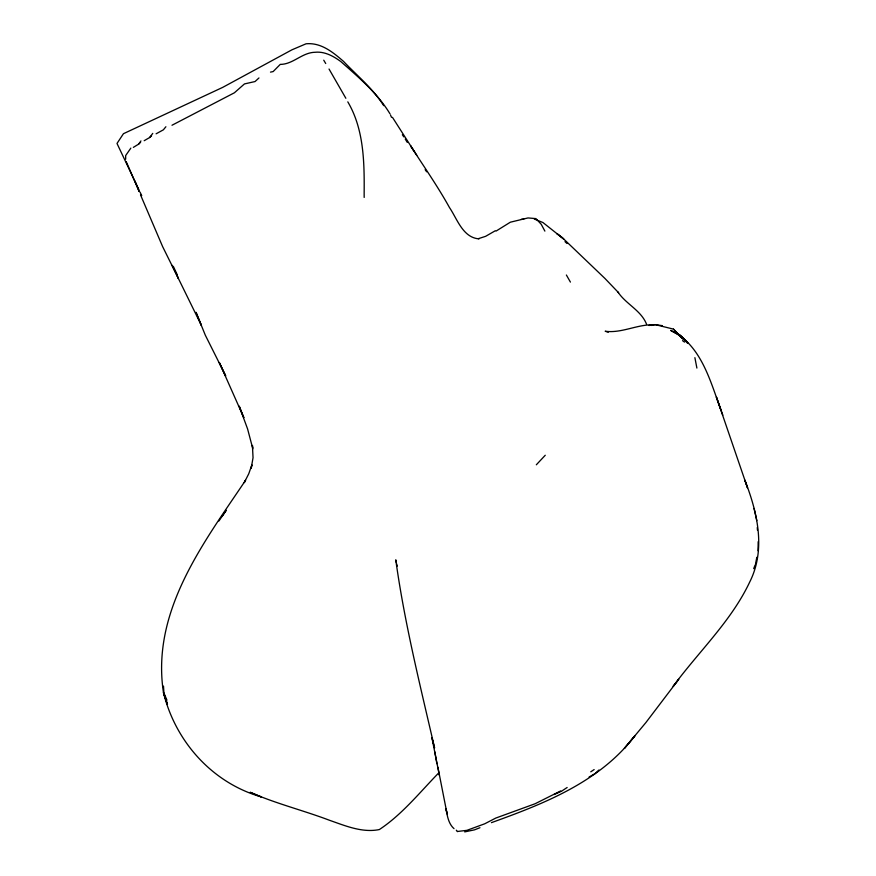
<?xml version="1.0" encoding="UTF-8"?>
<svg xmlns="http://www.w3.org/2000/svg" width="876" height="876" viewBox="0 0 876 876"><rect width="100%" height="100%" fill="white"/><g stroke="black" fill="none" stroke-linecap="round" stroke-linejoin="round"><path stroke-width="1.31" d="M251.226 468.102L253.044 457.732L252.419 445.446L252.759 447.735M457.425 831.598L456.286 830.174M755.572 563.783L756.82 557.278M758.068 550.763L758.167 541.707M251.215 468.266L251.894 464.86L248.74 473.796L244.262 482.621L245.576 480.311C203.09 543.558 151.011 611.448 163.473 692.653L167.458 704.337L163.473 692.653C175.55 741.698 212.288 782.892 261.311 796.919L250.24 792.298C275.951 803.664 303.381 810.355 329.606 820.319C345.385 825.816 362.346 833.043 379.341 829.561C402.259 814.439 419.987 792.068 439.117 772.512M753.699 568.644L755.101 564.998M130.842 148.121L125.662 155.567L125.684 159.18M222.384 515.942L226.227 510.303L218.912 520.99M133.349 147.376L138.638 144.135L140.937 140.937M144.19 140.708L149.621 137.532L152.752 133.393M165.892 126.746L163.363 129.834L156.114 133.798M536.331 464.784L545.255 455.257M138.638 144.135L140.598 142.284M598.932 770.004L595.012 773.65L589.11 776.99M258.957 77.953L255.025 81.556L244.47 83.921L234.374 92.801L171.992 125.246M149.621 137.532L151.559 135.835M567.144 787.491L561.516 791.225L554.092 794.543M590.763 771.822L594.147 769.577M496.079 231.067L510.358 222.197L528.02 217.938L535.915 218.606L541.237 224.311L544.883 231.111M495.269 230.771L485.622 236.323L478.395 238.666M560.651 790.951L535.05 803.774L495.717 818.096L484.756 823.779L466.93 830.328L457.447 831.488M491.425 822.652C544.116 803.697 599.929 781.863 634.881 735.796L624.391 748.378L645.853 722.612L678.736 679.316L673.173 686.335C698.632 651.635 731.121 621.391 749.681 582.102C766.161 549.515 757.401 512.296 744.83 480.114L747.513 487.877L716.382 397.003L722.809 415.18M479.949 827.71L474.562 829.835L464.685 831.893M651.426 325.445L655.292 324.635L673.447 329.113L682.645 338.749M270.487 72.117L273.137 71.58L280.265 64.386C293.011 64.441 302.078 52.494 315.053 52.275C324.657 51.268 333.395 56.119 340.873 61.594C358.689 77.416 377.545 93.217 390.006 113.858M648.886 325.489L654.919 324.624L662.278 325.642M651.207 324.799C635.637 325.138 620.755 333.406 605.185 331.238L608.294 332.267M521.176 219.361L523.782 219.131M479.019 238.874C462.824 237.604 457.283 219.077 449.476 207.546C437.65 186.216 423.645 166.232 410.515 145.712L416.768 155.26M534.294 219.033L542.945 222.537L563.739 239.028L604.933 278.448L618.62 292.759M682.524 340.633L684.539 342.1M683.915 339.428L678.09 334.303L670.688 330.405L681.78 336.778L687.802 342.855M454.009 828.652C448.381 823.67 447.242 815.676 446.004 808.647L447.078 813.903L437.901 767.245M564.998 241.645L566.98 243.506M679.502 335.738L673.447 329.113M679.502 334.479L687.638 343.359M617.821 291.861C625.825 304.103 641.166 310.356 646.576 324.273M685.043 340.567L681.78 336.778L675.33 331.807L685.295 340.501L678.09 334.303C703.143 351.583 711.093 383.633 721.156 410.57M402.358 134.762L403.825 136.886M425.145 169.626L426.645 171.795M414.622 152.008L392.437 117.318M405.238 139.054L407.252 142.35M323.737 60.192L325.719 63.51M329.037 69.029L345.856 98.276M566.378 275.009L570.418 282.094M347.805 101.857C364.022 129.33 364.405 162.454 364.153 193.454L364.175 197.439M177.412 276.466L201.36 325.346L196.016 312.316L205.302 335.169L225.69 375.859L219.307 362.522L243.78 417.556M383.71 105.646C373.088 88.794 357.211 75.763 343.512 61.386C332.88 52.177 321.065 42.387 306.063 43.8L291.916 49.822L222.679 87.392L123.45 133.7L117.001 143.456L138.857 189.643M140.007 192.041L141.737 195.622M172.057 265.308L178.397 278.459L162.64 246.649L140.489 194.8M173.295 266.315L177.149 274.538M390.499 114.997L391.495 117.285M126.221 161.633L139.196 191.581L135.013 181.179M166.955 700.209L163.911 692.96L163.505 686.127M243.802 417.502L239.192 406.114L247.601 428.988L252.835 448.83M396.609 563.783L397.233 566.126M754.039 508.441L756.831 520.629M396.324 562.469L395.766 559.841C404.559 623.274 420.228 685.59 434.573 747.94L431.901 737.592L439.358 775.315M694.887 357.66L696.891 368.073M436.894 763.686L434.825 751.947L435.011 753.01M757.28 527.516L757.444 530.1M561.801 237.319L556.906 233.607L563.739 239.028L561.801 237.319"/></g></svg>
